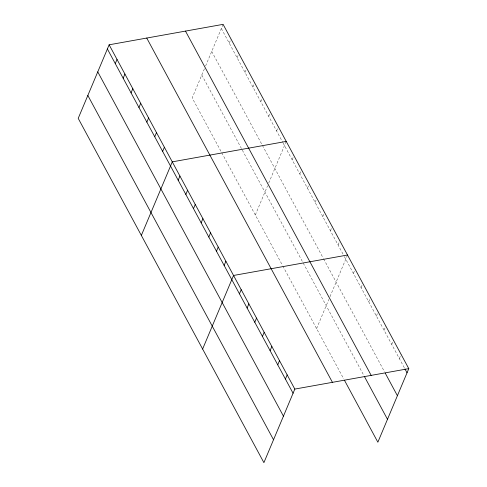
<?xml version="1.0" encoding="UTF-8"?>
<svg xmlns="http://www.w3.org/2000/svg" width="487" height="487" viewBox="0 0 487 487"><rect width="100%" height="100%" fill="white"/><g stroke="black" fill="none" stroke-linecap="round" stroke-linejoin="round"><path stroke-width="0.37" stroke-dasharray="2.44 1.83" d="M204.43 68.77L192.176 97.917L282.466 265.33M205.593 65.995L223.101 24.35M229.237 43.154L230.99 38.984M237.132 57.789L238.886 53.613M245.022 72.417L246.775 68.247M252.911 87.051L254.671 82.881M260.807 101.686L262.56 97.51M268.696 116.314L270.449 112.144M276.592 130.948L278.345 126.778M255.31 214.974L267.564 185.827M268.727 183.051L286.234 141.407M292.139 159.785L293.892 155.609M299.797 173.981L301.556 169.811M307.461 188.183L309.215 184.013M315.119 202.385L316.873 198.215M322.778 216.587L324.531 212.417M330.436 230.789L332.189 226.619M338.1 244.991L339.853 240.822M316.587 328.591L328.841 299.444M330.003 296.668L347.511 255.024M353.416 273.396L355.169 269.226M361.074 287.598L362.827 283.428M368.738 301.8L370.491 297.63M376.396 316.002L378.149 311.832M384.054 330.204L385.807 326.034M391.712 344.406L393.466 340.236M399.377 358.609L401.13 354.439M221.348 28.52L282.685 142.253M283.044 142.922L344.017 255.967M344.364 256.612L404.594 368.294M211.723 51.421L323.246 258.207M323.599 258.859L384.523 371.825M201.801 75.016L302.884 262.438M303.237 263.083L363.813 375.41M282.813 265.975L343.743 378.941"/><path stroke-width="0.73" d="M109.137 44.798L78.212 118.365L263.899 462.65L294.824 389.083L109.137 44.798L223.101 24.35L408.788 368.635L377.863 442.202L344.437 380.231M115.273 63.602L117.032 59.426M123.168 78.23L124.922 74.061M131.058 92.865L132.811 88.689M138.953 107.499L140.706 103.323M146.843 122.127L148.596 117.957M154.732 136.762L156.485 132.586M162.628 151.39L164.381 147.22M141.346 235.422L172.27 161.854L286.234 141.407M178.175 180.227L179.928 176.057M185.833 194.429L187.592 190.259M193.497 208.631L195.25 204.461M201.155 222.833L202.909 218.663M208.813 237.035L210.567 232.865M216.472 251.237L218.231 247.061M224.136 265.439L225.889 261.263M202.622 349.033L233.547 275.465L347.511 255.024M239.452 293.844L241.205 289.668M247.11 308.046L248.869 303.87M254.774 322.248L256.527 318.072M262.432 336.45L264.185 332.274M270.09 350.652L271.843 346.476M277.748 364.848L279.508 360.678M285.412 379.05L287.166 374.88M294.824 389.083L408.788 368.635M404.947 368.939L407.035 372.811M385.223 373.115L397.404 395.712M185.492 31.095L371.179 375.386M364.507 376.701L387.488 419.307M146.745 38.047L332.432 382.338M107.384 48.968L293.071 393.252M97.759 71.869L283.446 416.154M87.837 95.464L273.524 439.749"/></g></svg>
